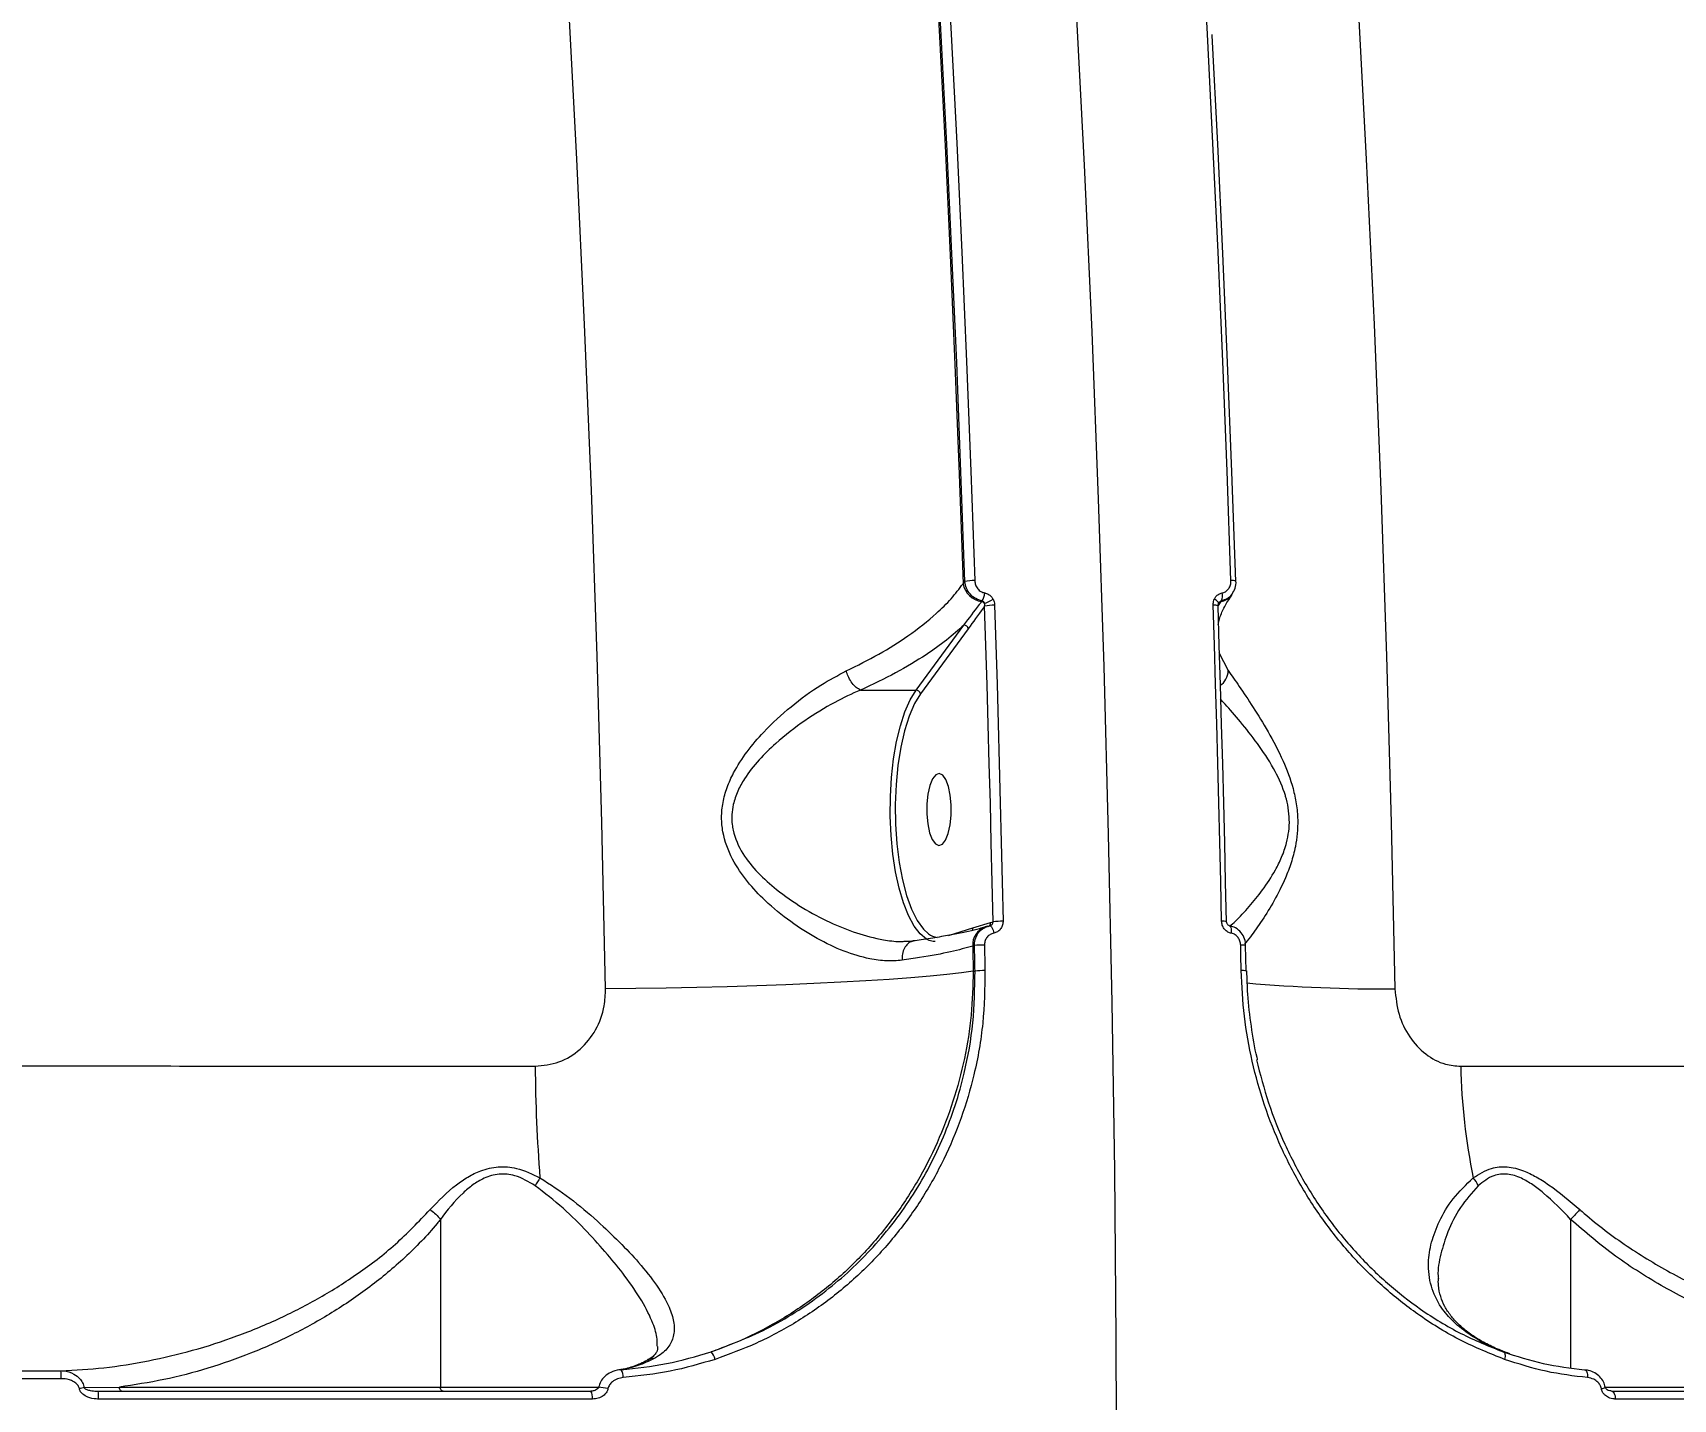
# Model space of a CAD drawing. Header units: millimetres. Extents: x -6901 to 7060, y -7557 to 6158.
# Drawn here: x -994.5 to -789.4, y 373.2 to 543.9 of the extents above; entities that cross this region are included whole.
import ezdxf

# ---------------------------------------------------------------- set-up
doc = ezdxf.new("R2010")
doc.units = ezdxf.units.MM
for name, color, linetype in [('DIKOM_ОБЪЕКТ', 7, 'Continuous'), ('DIKOM_РАЗМЕР_ЗОНА', 7, 'Continuous'), ('DIKOM_РАЗМЕР_ОБЪЕКТА', 7, 'Continuous')]:
    doc.layers.add(name, color=color, linetype=linetype)
doc.styles.add('style1', font='arial.ttf', dxfattribs={"width": 0.8})
doc.dimstyles.new('1-50', dxfattribs={"dimtxt": 300, "dimasz": 200, "dimexe": 100, "dimexo": 0, "dimgap": 100, "dimtad": 1, "dimtxsty": 'style1', "dimcen": 200, "dimclrd": 7, "dimclre": 7, "dimclrt": 7, "dimadec": 1, "dimazin": 2, "dimtfac": 1, "dimtmove": 0, "dimatfit": 2, "dimfxl": 0, "dimlwd": 25, "dimlwe": 18, "dimarcsym": 0})

# ---------------------------------------------------------------- blocks, each defined once
blk = doc.blocks.new('*D2')
at = {"layer": 'Defpoints', "color": 0, "transparency": 16777216}
for p in [(-1102.73, 4151.17), (-5819.23, -4492.42), (4721.24, -4492.42)]:
    blk.add_point(p, dxfattribs=at)
at = {"layer": 'DIKOM_РАЗМЕР_ОБЪЕКТА', "color": 7, "lineweight": 18, "transparency": 16777216}
for p, q in [((-1102.73, 4151.17), (-5919.23, 4151.17)), ((4721.24, -4492.42), (-5919.23, -4492.42))]:
    blk.add_line(p, q, dxfattribs=at)
at = {"layer": 'DIKOM_РАЗМЕР_ОБЪЕКТА', "color": 7, "lineweight": 25, "transparency": 16777216}
blk.add_line((-5819.23, 3951.17), (-5819.23, -4292.42), dxfattribs=at)
at = {"layer": 'DIKOM_РАЗМЕР_ОБЪЕКТА', "color": 7, "transparency": 16777216}
for points in [[(-5852.56, 3951.17), (-5785.89, 3951.17), (-5819.23, 4151.17)], [(-5852.56, -4292.42), (-5785.89, -4292.42), (-5819.23, -4492.42)]]:
    blk.add_solid(points, dxfattribs=at)
at = {"layer": 'DIKOM_РАЗМЕР_ОБЪЕКТА', "color": 7, "transparency": 16777216, "insert": (-6072.4, -170.63), "char_height": 300, "attachment_point": 5, "rotation": 90, "style": 'style1'}
blk.add_mtext('8650', dxfattribs=at)
blk = doc.blocks.new('*D3')
at = {"layer": 'Defpoints', "color": 0, "transparency": 16777216}
for p in [(-1553.27, 6158.28), (-6450.85, -6312.94), (5659.92, -6312.94)]:
    blk.add_point(p, dxfattribs=at)
at = {"layer": 'DIKOM_РАЗМЕР_ЗОНА', "color": 7, "lineweight": 18, "transparency": 16777216}
for p, q in [((-1553.27, 6158.28), (-6550.85, 6158.28)), ((5659.92, -6312.94), (-6550.85, -6312.94))]:
    blk.add_line(p, q, dxfattribs=at)
at = {"layer": 'DIKOM_РАЗМЕР_ЗОНА', "color": 7, "lineweight": 25, "transparency": 16777216}
blk.add_line((-6450.85, 5958.28), (-6450.85, -6112.94), dxfattribs=at)
at = {"layer": 'DIKOM_РАЗМЕР_ЗОНА', "color": 7, "transparency": 16777216}
for points in [[(-6484.18, 5958.28), (-6417.52, 5958.28), (-6450.85, 6158.28)], [(-6484.18, -6112.94), (-6417.52, -6112.94), (-6450.85, -6312.94)]]:
    blk.add_solid(points, dxfattribs=at)
at = {"layer": 'DIKOM_РАЗМЕР_ЗОНА', "color": 7, "transparency": 16777216, "insert": (-6704.02, -77.33), "char_height": 300, "attachment_point": 5, "rotation": 90, "style": 'style1'}
blk.add_mtext('12500', dxfattribs=at)

msp = doc.modelspace()

# ---------------------------------------------------------------- linework, layer by layer
at = {"layer": 'DIKOM_ОБЪЕКТ', "color": 7, "linetype": 'Continuous', "lineweight": 15}
for p, q in [((-878.192, 475.084), (-877.975, 475.379)), ((-844.699, 473.603), (-844.584, 473.759)), ((-875.879, 472.849), (-875.808, 472.946)), ((-845.966, 472.849), (-846.296, 472.38)), ((-845.895, 472.946), (-845.966, 472.849)), ((-884.072, 461.786), (-878.091, 469.913)), ((-877.549, 469.459), (-883.53, 461.333)), ((-846.208, 466.495), (-845.043, 464.224)), ((-891.014, 461.786), (-884.072, 461.786)), ((-876.959, 432.093), (-874.744, 432.74)), ((-874.744, 432.74), (-874.441, 432.835)), ((-880.019, 431.14), (-876.959, 432.093)), ((-875.38, 432.186), (-875.439, 432.166)), ((-875.118, 432.25), (-875.403, 432.163)), ((-875.118, 432.267), (-875.38, 432.186)), ((-875.065, 432.263), (-875.118, 432.25)), ((-874.853, 432.332), (-874.8, 432.352)), ((-876.762, 429.869), (-876.986, 429.799)), ((-842.81, 426.695), (-842.873, 429.889)), ((-876.925, 426.675), (-876.699, 426.675)), ((-943.517, 395.619), (-943.517, 374.675)), ((-802.249, 395.619), (-802.249, 377.112)), ((-988.045, 374.609), (-983.654, 374.675)), ((-983.654, 374.675), (-943.517, 374.675)), ((-943.517, 374.675), (-923.652, 374.675)), ((-924.716, 374.175), (-924.636, 374.175)), ((-797.928, 374.675), (-749.407, 374.675))]:
    msp.add_line(p, q, dxfattribs=at)
at = {"layer": 'DIKOM_ОБЪЕКТ', "color": 7, "linetype": 'Continuous', "lineweight": 15, "flags": 128}
for points in [[(-922.876, 424.445), (-923.341, 445.256), (-923.933, 466.04), (-924.652, 486.789), (-925.497, 507.498), (-926.469, 528.159), (-927.566, 548.767), (-928.79, 569.313), (-930.138, 589.793), (-931.612, 610.199), (-933.209, 630.525), (-934.931, 650.764), (-936.776, 670.91)], [(-838.103, 670.91), (-836.259, 650.764), (-834.537, 630.525), (-832.939, 610.199), (-831.466, 589.793), (-830.118, 569.313), (-828.894, 548.767), (-827.797, 528.159), (-826.825, 507.498), (-825.979, 486.789), (-825.261, 466.04), (-824.669, 445.256), (-824.204, 424.445)], [(-870.305, 639.302), (-869.622, 630.798), (-868.064, 610.261), (-866.628, 589.648), (-865.315, 568.965), (-864.125, 548.219), (-863.059, 527.415), (-862.117, 506.559), (-861.299, 485.66), (-860.606, 464.721), (-860.037, 443.751), (-859.593, 422.755), (-859.274, 401.739), (-859.08, 380.711), (-859.012, 359.675)], [(-882.072, 584.468), (-881.219, 570.928), (-880.419, 557.36), (-879.672, 543.767), (-878.978, 530.15), (-878.337, 516.51), (-877.75, 502.85), (-877.215, 489.171), (-876.734, 475.476)], [(-844.708, 475.476), (-845.189, 489.171), (-845.724, 502.85), (-846.312, 516.51), (-846.953, 530.15), (-847.647, 543.767), (-848.394, 557.36), (-849.193, 570.928), (-850.046, 584.468)], [(-883.534, 584.212), (-882.681, 570.655), (-881.88, 557.071), (-881.132, 543.46), (-880.437, 529.826), (-879.796, 516.17), (-879.208, 502.493), (-878.673, 488.797), (-878.192, 475.084)], [(-877.975, 475.379), (-878.456, 489.063), (-878.99, 502.731), (-879.578, 516.38), (-880.218, 530.008), (-880.912, 543.614), (-881.658, 557.196), (-882.457, 570.753), (-883.283, 583.877)], [(-847.09, 543.746), (-847.083, 543.614), (-846.389, 530.008), (-845.749, 516.38), (-845.162, 502.731), (-844.627, 489.064), (-844.146, 475.379)], [(-874.441, 432.835), (-874.549, 437.773), (-874.663, 442.71), (-874.784, 447.645), (-874.912, 452.579), (-875.047, 457.511), (-875.189, 462.442), (-875.337, 467.371), (-875.493, 472.298)], [(-874.245, 472.392), (-874.09, 467.461), (-873.941, 462.528), (-873.799, 457.593), (-873.664, 452.657), (-873.536, 447.719), (-873.415, 442.779), (-873.3, 437.838), (-873.193, 432.896)], [(-845.877, 432.896), (-845.984, 437.838), (-846.098, 442.779), (-846.22, 447.719), (-846.348, 452.657), (-846.483, 457.593), (-846.625, 462.528), (-846.774, 467.461), (-846.929, 472.392)], [(-846.247, 472.638), (-846.242, 472.654), (-846.247, 472.703), (-846.279, 472.762), (-846.337, 472.83), (-846.42, 472.904), (-846.524, 472.982), (-846.648, 473.063), (-846.786, 473.142)], [(-846.363, 472.298), (-846.315, 472.316), (-846.303, 472.33)], [(-846.363, 472.298), (-846.207, 467.371), (-846.058, 462.442), (-845.916, 457.511), (-845.781, 452.579), (-845.653, 447.645), (-845.532, 442.709), (-845.418, 437.773), (-845.311, 432.834)], [(-882.425, 430.515), (-882.756, 430.676), (-883.557, 431.321), (-884.317, 432.302), (-885.02, 433.6), (-885.65, 435.185), (-886.194, 437.023), (-886.639, 439.075), (-886.976, 441.296), (-887.198, 443.638), (-887.3, 446.049), (-887.28, 448.479), (-887.138, 450.873), (-886.877, 453.181), (-886.504, 455.351), (-886.025, 457.337), (-885.451, 459.096), (-884.796, 460.59), (-884.072, 461.786)], [(-883.53, 461.333), (-884.269, 460.1), (-884.933, 458.547), (-885.507, 456.712), (-885.977, 454.639), (-886.331, 452.378), (-886.561, 449.984), (-886.662, 447.514), (-886.63, 445.029), (-886.467, 442.589), (-886.177, 440.251), (-885.766, 438.073), (-885.245, 436.108), (-884.626, 434.403), (-883.924, 432.998), (-883.157, 431.929), (-882.529, 431.348)], [(-880.783, 442.528), (-880.382, 443.043), (-880.046, 443.867), (-879.804, 444.934), (-879.674, 446.157), (-879.668, 447.438), (-879.785, 448.672), (-880.016, 449.76), (-880.343, 450.613), (-880.738, 451.163), (-881.171, 451.364), (-881.605, 451.201), (-882.007, 450.686), (-882.342, 449.862), (-882.584, 448.795), (-882.714, 447.572), (-882.721, 446.291), (-882.604, 445.057), (-882.372, 443.969), (-882.046, 443.116), (-881.65, 442.566), (-881.217, 442.365), (-880.783, 442.528)], [(-874.853, 432.332), (-874.79, 432.332), (-874.721, 432.293), (-874.65, 432.215), (-874.579, 432.103), (-874.511, 431.96), (-874.45, 431.793), (-874.397, 431.607), (-874.355, 431.412)], [(-844.94, 432.332), (-844.881, 432.335), (-844.866, 432.332), (-844.8, 432.292), (-844.744, 432.215), (-844.702, 432.102), (-844.673, 431.96), (-844.661, 431.792), (-844.664, 431.607), (-844.684, 431.412)], [(-881.664, 430.364), (-881.931, 430.383), (-882.425, 430.515)], [(-876.986, 429.799), (-876.978, 429.408), (-876.971, 429.018), (-876.963, 428.628), (-876.955, 428.237), (-876.947, 427.847), (-876.94, 427.456), (-876.932, 427.066), (-876.925, 426.675)], [(-876.699, 426.675), (-876.706, 427.075), (-876.714, 427.474), (-876.722, 427.873), (-876.73, 428.272), (-876.738, 428.671), (-876.746, 429.07), (-876.754, 429.47), (-876.762, 429.869)], [(-875.519, 429.928), (-875.511, 429.528), (-875.503, 429.129), (-875.495, 428.729), (-875.487, 428.33), (-875.479, 427.93), (-875.471, 427.531), (-875.464, 427.131), (-875.456, 426.732)], [(-843.43, 426.732), (-843.438, 427.131), (-843.445, 427.531), (-843.453, 427.93), (-843.461, 428.33), (-843.469, 428.729), (-843.477, 429.129), (-843.485, 429.528), (-843.493, 429.927)], [(-876.925, 426.675), (-878.399, 426.461), (-880.202, 426.248), (-882.319, 426.039), (-884.729, 425.836), (-887.41, 425.64), (-890.339, 425.454), (-893.488, 425.279), (-896.829, 425.117), (-900.331, 424.969), (-903.962, 424.837), (-907.69, 424.721), (-911.48, 424.623), (-915.297, 424.544), (-919.107, 424.485), (-922.876, 424.445)], [(-810.681, 379.078), (-810.603, 379.055), (-810.538, 378.998), (-810.488, 378.91), (-810.456, 378.793), (-810.442, 378.653), (-810.447, 378.494), (-810.471, 378.322), (-810.512, 378.142)], [(-800.525, 376.849), (-800.436, 376.824), (-800.354, 376.763), (-800.281, 376.67), (-800.22, 376.548), (-800.173, 376.401), (-800.141, 376.235), (-800.126, 376.054), (-800.129, 375.867)], [(-983.328, 374.175), (-983.392, 374.185), (-983.453, 374.213), (-983.509, 374.26), (-983.558, 374.322), (-983.599, 374.398), (-983.629, 374.484), (-983.647, 374.578), (-983.654, 374.675)], [(-943.192, 374.175), (-943.255, 374.185), (-943.316, 374.213), (-943.372, 374.26), (-943.421, 374.322), (-943.462, 374.398), (-943.492, 374.484), (-943.51, 374.578), (-943.517, 374.675)], [(-797.152, 374.175), (-797.057, 374.156), (-796.966, 374.1), (-796.882, 374.009), (-796.808, 373.887), (-796.747, 373.737), (-796.701, 373.566), (-796.673, 373.381), (-796.662, 373.187)]]:
    msp.add_lwpolyline(points, dxfattribs=at)
at = {"layer": 'DIKOM_ОБЪЕКТ', "color": 7, "linetype": 'Continuous', "lineweight": 15}
for centre, radius, start, end in [((-875.442, 475.615), 2.801, 190.92515, 261.02569), ((-876.853, 468.974), 6.502, 88.94752, 99.93875), ((-877.747, 474.118), 2.266, 328.84556, 355.37053), ((-847.253, 473.549), 1.486, 336.05372, 15.06573), ((-844.552, 473.927), 1.556, 72.61412, 95.75979), ((-875.975, 472.281), 0.575, 35.68323, 80.46331), ((-879.93, 482.939), 11.23, 293.19226, 299.25793), ((-874.369, 465.696), 6.697, 88.94719, 99.66546), ((-846.77, 470.805), 1.595, 72.95119, 95.7207), ((-845.907, 472.463), 0.391, 98.59048, 142.90782), ((-846.256, 474.778), 1.95, 278.55111, 322.946), ((-878.098, 469.354), 0.559, 10.87874, 89.27883), ((-847.64, 464.4), 2.603, 307.51739, 356.12301), ((-884.079, 461.227), 0.559, 10.87904, 89.2776), ((-875.215, 432.71), 0.472, 288.4813, 3.65049), ((-873.317, 422.688), 10.209, 89.30252, 96.32165), ((-845.717, 430.509), 2.392, 78.76064, 93.8339), ((-881.088, 433.207), 2.352, 232.21008, 261.79978), ((-877.454, 432.071), 0.495, 319.08031, 2.5886), ((-874.629, 429.948), 2.362, 110.06236, 183.62323), ((-875.64, 419.331), 10.598, 89.34636, 96.0764), ((-843.336, 427.446), 2.486, 79.25936, 93.62412), ((-875.577, 415.637), 11.095, 89.37614, 95.80374), ((-843.272, 424.183), 2.554, 79.57121, 93.55303), ((-825.396, 626.667), 202.225, 265.08134, 270.33794), ((-734.074, 416.293), 197.609, 180.43939, 184.48755), ((-739.481, 416.374), 76.528, 181.19515, 191.71787), ((-899.244, 380.7), 37.665, 147.69138, 149.45675), ((-817.418, 398.274), 3.945, 23.40721, 40.41023), ((-910.868, 377.834), 1.709, 10.39713, 46.74207), ((-1000.911, 375.957), 9.987, 358.68151, 4.33928), ((-922.273, 375.968), 1.612, 356.4095, 33.13071), ((-963.064, 247.035), 129.997, 101.07942, 101.35249), ((-992.723, 373.432), 6.464, 357.8292, 6.60552), ((-925.998, 373.423), 1.486, 350.85339, 30.38457), ((-924.105, 368.169), 6.496, 76.41211, 86.88025), ((-798.522, 375.694), 1.217, 275.36853, 300.26294)]:
    msp.add_arc(centre, radius, start, end, dxfattribs=at)
for points, knots in [([(-892.799, 464.18), (-891.409, 464.872), (-888.604, 466.268), (-884.793, 468.685), (-881.829, 471.021), (-879.61, 473.214), (-878.666, 474.459), (-878.192, 475.084)], [0, 0, 0, 0, 0.2106453, 0.4247471, 0.6762107, 0.8373946, 1, 1, 1, 1]), ([(-875.808, 472.946), (-876.077, 473.019), (-876.623, 473.167), (-877.315, 473.741), (-877.821, 474.502), (-877.924, 475.088), (-877.975, 475.379)], [0, 0, 0, 0, 0.2425091, 0.4917008, 0.7472723, 1, 1, 1, 1]), ([(-876.734, 475.476), (-876.711, 475.291), (-876.664, 474.921), (-876.38, 474.438), (-875.978, 474.074), (-875.65, 473.981), (-875.489, 473.935)], [0, 0, 0, 0, 0.2566217, 0.5136629, 0.761218, 1, 1, 1, 1]), ([(-875.489, 473.935), (-875.338, 473.893), (-875.036, 473.809), (-874.672, 473.513), (-874.514, 473.259), (-874.441, 473.142)], [0, 0, 0, 0, 0.3509697, 0.7013818, 1, 1, 1, 1]), ([(-846.786, 473.142), (-846.723, 473.259), (-846.585, 473.513), (-846.25, 473.809), (-845.962, 473.893), (-845.818, 473.935)], [0, 0, 0, 0, 0.2986089, 0.6490952, 1, 1, 1, 1]), ([(-844.58, 473.8), (-844.603, 473.756), (-844.743, 473.494), (-845.191, 473.154), (-845.659, 473.016), (-845.895, 472.946)], [0, 0, 0, 0, 0.0906, 0.5431984, 1, 1, 1, 1]), ([(-845.818, 473.935), (-845.673, 473.977), (-845.383, 474.061), (-845.034, 474.379), (-844.791, 474.803), (-844.706, 475.192), (-844.708, 475.421), (-844.708, 475.476)], [0, 0, 0, 0, 0.2249599, 0.4495743, 0.6803315, 0.9238037, 1, 1, 1, 1]), ([(-844.562, 473.792), (-844.429, 474.031), (-844.159, 474.521), (-844.033, 475.116), (-844.088, 475.408), (-844.089, 475.413)], [0, 0, 0, 0, 0.4841573, 0.9905163, 1, 1, 1, 1]), ([(-878.091, 469.913), (-877.437, 470.769), (-876.686, 471.752), (-875.972, 472.723), (-875.879, 472.849)], [0, 0, 0, 0, 0.8702139, 1, 1, 1, 1]), ([(-875.493, 472.298), (-875.56, 472.207), (-876.247, 471.269), (-876.931, 470.318), (-877.549, 469.459)], [0, 0, 0, 0, 0.0973972, 1, 1, 1, 1]), ([(-875.507, 472.617), (-875.523, 472.666), (-875.556, 472.767), (-875.65, 472.879), (-875.745, 472.931), (-875.795, 472.943), (-875.808, 472.946)], [0, 0, 0, 0, 0.328255, 0.678719, 0.9202802, 1, 1, 1, 1]), ([(-875.493, 472.298), (-875.487, 472.376), (-875.478, 472.485), (-875.501, 472.588), (-875.507, 472.617)], [0, 0, 0, 0, 0.7206626, 1, 1, 1, 1]), ([(-874.441, 473.142), (-874.409, 473.074), (-874.296, 472.839), (-874.266, 472.578), (-874.245, 472.392)], [0, 0, 0, 0, 0.2879079, 1, 1, 1, 1]), ([(-846.929, 472.392), (-846.929, 472.467), (-846.93, 472.727), (-846.846, 472.97), (-846.786, 473.142)], [0, 0, 0, 0, 0.2879174, 1, 1, 1, 1]), ([(-846.302, 470.01), (-846.26, 470.228), (-846.139, 470.863), (-845.615, 472.02), (-845.071, 473.02), (-844.64, 473.564), (-844.597, 473.619)], [0, 0, 0, 0, 0.2023762, 0.5894656, 0.9586473, 1, 1, 1, 1]), ([(-846.295, 472.329), (-846.298, 472.374), (-846.303, 472.489), (-846.264, 472.608), (-846.232, 472.669), (-846.226, 472.682)], [0, 0, 0, 0, 0.3386991, 0.8661282, 1, 1, 1, 1]), ([(-846.243, 472.64), (-846.237, 472.655), (-846.224, 472.692), (-846.204, 472.713), (-846.192, 472.726)], [0, 0, 0, 0, 0.4019159, 1, 1, 1, 1]), ([(-845.895, 472.946), (-845.936, 472.934), (-845.987, 472.918), (-846.083, 472.857), (-846.15, 472.8), (-846.187, 472.738), (-846.194, 472.727)], [0, 0, 0, 0, 0.3510931, 0.4304806, 0.900445, 1, 1, 1, 1]), ([(-878.091, 469.913), (-878.79, 469.29), (-880.196, 468.038), (-883.023, 466.035), (-886.534, 463.907), (-889.512, 462.497), (-891.014, 461.786)], [0, 0, 0, 0, 0.2160728, 0.4341082, 0.7147702, 1, 1, 1, 1]), ([(-885.815, 428.02), (-886.454, 427.971), (-887.745, 427.871), (-890.179, 428.213), (-893.101, 429.088), (-896.452, 430.673), (-899.795, 432.79), (-902.741, 435.2), (-905.215, 437.832), (-907.156, 440.659), (-908.205, 443.456), (-908.429, 445.893), (-908.249, 447.774), (-907.723, 449.649), (-906.747, 451.811), (-905.217, 454.161), (-902.813, 456.975), (-899.702, 459.824), (-896.181, 462.403), (-893.852, 463.627), (-892.799, 464.18)], [0, 0, 0, 0, 0.044631, 0.0901843, 0.1578875, 0.2276899, 0.2976095, 0.3691154, 0.4242584, 0.4808144, 0.5408148, 0.570859, 0.6019596, 0.6340825, 0.6670374, 0.7192621, 0.7727746, 0.8517167, 0.9329863, 1, 1, 1, 1]), ([(-891.021, 461.787), (-891.196, 461.879), (-891.546, 462.063), (-892.064, 462.63), (-892.484, 463.314), (-892.705, 463.857), (-892.786, 464.135), (-892.799, 464.18)], [0, 0, 0, 0, 0.2462468, 0.4924924, 0.7387157, 0.9580314, 1, 1, 1, 1]), ([(-845.043, 464.224), (-844.606, 463.604), (-843.717, 462.344), (-841.968, 459.727), (-840.053, 456.641), (-838.247, 453.253), (-837.052, 450.112), (-836.501, 447.574), (-836.275, 445.108), (-836.524, 442.558), (-837.168, 440.169), (-838.056, 437.856), (-839.311, 435.402), (-840.827, 432.969), (-842.122, 431.124), (-842.787, 430.317), (-843.032, 430.019)], [0, 0, 0, 0, 0.0930283, 0.1890314, 0.2829587, 0.3797502, 0.4589833, 0.4990392, 0.5404644, 0.6103072, 0.6567762, 0.7044159, 0.7840762, 0.8657859, 0.9503547, 1, 1, 1, 1]), ([(-891.021, 461.787), (-891.022, 461.787), (-892.105, 461.338), (-894.416, 460.23), (-898.028, 458.025), (-901.217, 455.572), (-903.752, 453.101), (-905.348, 451.083), (-906.397, 449.174), (-907.06, 447.272), (-907.165, 445.579), (-906.815, 443.475), (-905.839, 441.312), (-903.85, 438.886), (-901.325, 436.63), (-898.293, 434.542), (-894.913, 432.737), (-891.486, 431.355), (-888.551, 430.625), (-886.562, 430.345), (-885.733, 430.387), (-885.551, 430.396)], [0, 0, 0, 0, 0.0000504, 0.0711738, 0.1548335, 0.2406391, 0.2943961, 0.3492283, 0.3807818, 0.4132066, 0.4588573, 0.4716843, 0.5302084, 0.5863356, 0.6443647, 0.7182763, 0.7936818, 0.8658742, 0.9398232, 0.9868262, 1, 1, 1, 1]), ([(-891.014, 461.786), (-891.015, 461.786), (-891.018, 461.786), (-891.02, 461.787), (-891.021, 461.787)], [0, 0, 0, 0, 0.574803, 1, 1, 1, 1]), ([(-844.847, 432.283), (-844.617, 432.487), (-843.883, 433.14), (-842.478, 434.653), (-840.76, 436.754), (-839.358, 438.85), (-838.344, 440.883), (-837.615, 442.934), (-837.259, 445.581), (-837.634, 447.751), (-838.314, 449.912), (-839.453, 452.29), (-841.425, 455.219), (-843.515, 457.852), (-845.12, 459.718), (-845.85, 460.496), (-846.054, 460.712)], [0, 0, 0, 0, 0.0438318, 0.1397025, 0.2266413, 0.3153529, 0.3638985, 0.4136049, 0.4838308, 0.5531984, 0.5657303, 0.6485322, 0.7507753, 0.8564256, 0.9600823, 1, 1, 1, 1]), ([(-874.747, 432.372), (-874.73, 432.378), (-874.66, 432.401), (-874.562, 432.494), (-874.471, 432.638), (-874.443, 432.76), (-874.441, 432.826), (-874.441, 432.835)], [0, 0, 0, 0, 0.0907941, 0.379084, 0.6676611, 0.9555658, 1, 1, 1, 1]), ([(-873.193, 432.896), (-873.193, 432.87), (-873.192, 432.676), (-873.263, 432.313), (-873.514, 431.88), (-873.889, 431.548), (-874.2, 431.457), (-874.355, 431.412)], [0, 0, 0, 0, 0.0372275, 0.2778793, 0.5185837, 0.7592228, 1, 1, 1, 1]), ([(-844.684, 431.412), (-844.708, 431.417), (-844.886, 431.453), (-845.208, 431.596), (-845.569, 431.938), (-845.82, 432.389), (-845.858, 432.727), (-845.877, 432.896)], [0, 0, 0, 0, 0.0372916, 0.2782462, 0.519065, 0.7595627, 1, 1, 1, 1]), ([(-844.877, 432.341), (-844.914, 432.349), (-844.985, 432.363), (-845.102, 432.457), (-845.192, 432.59), (-845.244, 432.731), (-845.246, 432.822), (-845.246, 432.856)], [0, 0, 0, 0, 0.249197, 0.4784757, 0.6765213, 0.8794487, 1, 1, 1, 1]), ([(-875.448, 432.186), (-875.679, 432.115), (-876.253, 431.939), (-877.505, 431.635), (-879.159, 431.286), (-881.144, 430.93), (-882.904, 430.646), (-884.078, 430.485), (-884.413, 430.44)], [0, 0, 0, 0, 0.1272504, 0.3159529, 0.5127788, 0.7143721, 0.9185765, 1, 1, 1, 1]), ([(-876.762, 429.869), (-876.762, 429.912), (-876.766, 430.235), (-876.651, 430.838), (-876.238, 431.554), (-875.706, 432.051), (-875.293, 432.178), (-875.135, 432.227)], [0, 0, 0, 0, 0.0409683, 0.3059911, 0.570906, 0.835537, 1, 1, 1, 1]), ([(-874.355, 431.412), (-874.51, 431.367), (-874.821, 431.277), (-875.196, 430.944), (-875.448, 430.511), (-875.52, 430.148), (-875.519, 429.954), (-875.519, 429.928)], [0, 0, 0, 0, 0.2407562, 0.481349, 0.7221012, 0.9627965, 1, 1, 1, 1]), ([(-842.885, 429.889), (-842.882, 429.939), (-842.865, 430.284), (-843.062, 430.928), (-843.559, 431.673), (-844.211, 432.175), (-844.694, 432.263), (-844.885, 432.298)], [0, 0, 0, 0, 0.0434333, 0.3021175, 0.5645113, 0.8277283, 1, 1, 1, 1]), ([(-843.493, 429.927), (-843.512, 430.096), (-843.55, 430.435), (-843.799, 430.885), (-844.161, 431.227), (-844.482, 431.371), (-844.66, 431.407), (-844.684, 431.412)], [0, 0, 0, 0, 0.2404772, 0.481016, 0.7219042, 0.9629024, 1, 1, 1, 1]), ([(-884.405, 430.394), (-884.505, 430.383), (-884.804, 430.349), (-885.234, 429.995), (-885.622, 429.395), (-885.795, 428.734), (-885.824, 428.262), (-885.816, 428.065), (-885.815, 428.02)], [0, 0, 0, 0, 0.1181985, 0.3559394, 0.5936602, 0.8313785, 0.9613501, 1, 1, 1, 1]), ([(-876.986, 429.799), (-877.844, 429.557), (-879.584, 429.067), (-882.787, 428.471), (-885.071, 428.131), (-885.815, 428.02)], [0, 0, 0, 0, 0.3958713, 0.8032169, 1, 1, 1, 1]), ([(-884.363, 430.457), (-884.68, 430.405), (-885.05, 430.345), (-885.482, 430.373), (-885.544, 430.377)], [0, 0, 0, 0, 0.8583137, 1, 1, 1, 1]), ([(-876.925, 426.675), (-876.974, 424.84), (-877.071, 421.169), (-877.945, 415.708), (-879.361, 410.357), (-881.348, 405.188), (-883.868, 400.265), (-886.92, 395.666), (-890.451, 391.441), (-894.417, 387.648), (-898.784, 384.355), (-903.486, 381.597), (-907.191, 379.952), (-909.294, 379.219), (-909.697, 379.078)], [0, 0, 0, 0, 0.0874426, 0.1748853, 0.2633128, 0.3520183, 0.4404459, 0.5297496, 0.619338, 0.7086415, 0.7985501, 0.8887504, 0.9786595, 1, 1, 1, 1]), ([(-909.697, 379.078), (-907.185, 380.034), (-903.378, 381.481), (-898.693, 384.268), (-894.252, 387.413), (-890.235, 391.139), (-886.734, 395.338), (-883.606, 399.828), (-881.051, 404.713), (-879.125, 409.872), (-877.805, 414.606), (-876.806, 420.218), (-876.734, 424.511), (-876.699, 426.675)], [0, 0, 0, 0, 0.1307412, 0.1980634, 0.2653845, 0.3961148, 0.4634497, 0.5307836, 0.6611979, 0.7283453, 0.7954931, 0.8968893, 1, 1, 1, 1]), ([(-875.456, 426.732), (-875.494, 424.54), (-875.569, 420.158), (-876.662, 413.984), (-878.34, 408.288), (-880.521, 403.104), (-883.249, 398.204), (-886.519, 393.662), (-890.273, 389.526), (-894.462, 385.845), (-899.054, 382.7), (-903.959, 380.053), (-907.446, 378.779), (-909.188, 378.142)], [0, 0, 0, 0, 0.1021847, 0.204368, 0.292491, 0.3808926, 0.4690138, 0.5574036, 0.6460776, 0.7344676, 0.8228827, 0.9115806, 1, 1, 1, 1]), ([(-810.512, 378.142), (-812.337, 378.878), (-815.988, 380.348), (-820.94, 383.375), (-825.378, 386.836), (-829.282, 390.647), (-832.809, 394.905), (-835.892, 399.579), (-838.501, 404.593), (-840.603, 409.882), (-842.133, 415.385), (-843.147, 421.024), (-843.336, 424.831), (-843.43, 426.732)], [0, 0, 0, 0, 0.1009688, 0.2019357, 0.2903385, 0.3790229, 0.4674242, 0.5561138, 0.6450896, 0.7337807, 0.8224251, 0.9113534, 1, 1, 1, 1]), ([(-841.369, 415.575), (-841.393, 415.669), (-841.751, 417.053), (-842.182, 419.798), (-842.632, 423.419), (-842.691, 425.727), (-842.715, 426.697)], [0, 0, 0, 0, 0.0260001, 0.382639, 0.7405066, 1, 1, 1, 1]), ([(-931.677, 414.777), (-930.663, 414.885), (-928.619, 415.102), (-925.942, 416.798), (-923.976, 419.266), (-922.978, 421.964), (-922.905, 423.736), (-922.876, 424.445)], [0, 0, 0, 0, 0.2099084, 0.4228952, 0.6382653, 0.8553535, 1, 1, 1, 1]), ([(-824.204, 424.445), (-824.097, 423.373), (-823.885, 421.243), (-822.488, 418.377), (-820.457, 416.185), (-818.161, 414.961), (-816.631, 414.832), (-815.993, 414.777)], [0, 0, 0, 0, 0.2180194, 0.4332374, 0.6437921, 0.8514388, 1, 1, 1, 1]), ([(-1385.137, 417.91), (-1385.124, 417.861), (-1385.095, 417.744), (-1383.976, 417.571), (-1381.951, 417.386), (-1378.942, 417.208), (-1374.943, 417.037), (-1369.915, 416.871), (-1363.932, 416.715), (-1356.806, 416.562), (-1348.448, 416.414), (-1338.793, 416.271), (-1327.995, 416.135), (-1316.043, 416.006), (-1302.951, 415.885), (-1289.021, 415.773), (-1274.328, 415.669), (-1258.957, 415.574), (-1242.639, 415.484), (-1225.391, 415.4), (-1207.251, 415.321), (-1188.635, 415.249), (-1169.621, 415.184), (-1150.292, 415.125), (-1130.318, 415.07), (-1109.74, 415.019), (-1088.618, 414.973), (-1068.811, 414.935), (-1050.448, 414.904), (-1033.557, 414.878), (-1016.559, 414.854), (-999.515, 414.834), (-982.503, 414.816), (-965.515, 414.8), (-948.545, 414.787), (-937.3, 414.781), (-931.677, 414.777)], [0, 0, 0, 0, 0.0201974, 0.0482123, 0.0762272, 0.1042085, 0.1333374, 0.1625041, 0.1916708, 0.2207994, 0.2524708, 0.2841669, 0.3158381, 0.3484345, 0.3810579, 0.4136542, 0.445221, 0.4768119, 0.5083787, 0.5408663, 0.5733806, 0.6058682, 0.63736, 0.668876, 0.7003678, 0.7327772, 0.7652131, 0.7976225, 0.8227775, 0.8479325, 0.8732883, 0.898644, 0.9238816, 0.9491191, 0.9745595, 1, 1, 1, 1]), ([(-841.512, 415.577), (-841.049, 413.773), (-840.122, 410.164), (-838.037, 404.991), (-835.493, 400.077), (-832.476, 395.5), (-829.028, 391.328), (-825.211, 387.595), (-820.872, 384.204), (-816.032, 381.239), (-812.465, 379.798), (-810.681, 379.078)], [0, 0, 0, 0, 0.107853, 0.215726, 0.3239436, 0.431814, 0.5392845, 0.6471007, 0.7545717, 0.8772839, 1, 1, 1, 1]), ([(-815.993, 414.777), (-809.899, 414.782), (-797.706, 414.79), (-780.203, 414.807), (-763.176, 414.828), (-746.762, 414.854), (-731.019, 414.884), (-716.297, 414.919), (-702.623, 414.957), (-689.998, 415), (-678.218, 415.048), (-667.361, 415.101), (-657.487, 415.16), (-648.812, 415.224), (-641.338, 415.293), (-635.039, 415.366), (-629.817, 415.447), (-625.728, 415.534), (-622.852, 415.629), (-621.176, 415.726), (-621.05, 415.794), (-620.992, 415.825)], [0, 0, 0, 0, 0.0522292, 0.1044983, 0.1567275, 0.2104749, 0.2642658, 0.3180133, 0.3702453, 0.4225174, 0.4747493, 0.5284972, 0.5822887, 0.6360369, 0.6883067, 0.7406168, 0.792887, 0.8466711, 0.9004989, 0.9542831, 1, 1, 1, 1]), ([(-944.813, 396.864), (-943.776, 397.95), (-942.356, 399.439), (-940.095, 400.973), (-938.376, 401.823), (-936.308, 402.313), (-933.692, 402.104), (-932.035, 401.298), (-931.077, 400.831)], [0, 0, 0, 0, 0.3030735, 0.4152375, 0.5295152, 0.668756, 0.8085423, 1, 1, 1, 1]), ([(-814.414, 400.831), (-813.692, 401.298), (-812.442, 402.104), (-810.188, 402.313), (-808.263, 401.826), (-806.533, 400.98), (-804.128, 399.447), (-802.373, 397.95), (-801.1, 396.864)], [0, 0, 0, 0, 0.1914575, 0.3312476, 0.4704844, 0.5823764, 0.6969301, 1, 1, 1, 1]), ([(-931.682, 399.841), (-932.501, 400.336), (-933.897, 401.179), (-936.216, 401.419), (-938.014, 400.88), (-939.487, 399.982), (-941.434, 398.329), (-942.691, 396.779), (-943.518, 395.631), (-943.519, 395.629)], [0, 0, 0, 0, 0.1886151, 0.321665, 0.455547, 0.5691413, 0.6831254, 0.999682, 1, 1, 1, 1]), ([(-916.424, 379.777), (-916.414, 380.074), (-916.382, 380.95), (-916.969, 382.827), (-918.26, 385.446), (-920.27, 388.37), (-922.613, 391.277), (-925.201, 394.126), (-928.144, 397.111), (-930.492, 398.923), (-931.682, 399.841)], [0, 0, 0, 0, 0.0563352, 0.1662774, 0.3127128, 0.4643854, 0.5910351, 0.720079, 0.858138, 1, 1, 1, 1]), ([(-931.077, 400.831), (-929.812, 400.008), (-927.235, 398.331), (-923.984, 395.528), (-921.102, 392.812), (-918.565, 390.107), (-916.365, 387.338), (-914.933, 384.874), (-914.284, 382.821), (-914.265, 381.182), (-914.873, 379.739), (-915.834, 378.806), (-916.609, 378.364), (-916.797, 378.257)], [0, 0, 0, 0, 0.1053256, 0.2145477, 0.3102886, 0.4080609, 0.51959, 0.6352777, 0.718067, 0.8031646, 0.8862436, 0.9724017, 1, 1, 1, 1]), ([(-809.835, 378.842), (-810.627, 379.131), (-812.476, 379.807), (-814.841, 381.153), (-816.948, 382.803), (-818.666, 384.825), (-819.824, 387.302), (-820.138, 390.051), (-819.718, 392.793), (-818.698, 395.478), (-817.066, 398.297), (-815.307, 399.978), (-814.414, 400.831)], [0, 0, 0, 0, 0.0677436, 0.1581261, 0.2448442, 0.3341066, 0.4508791, 0.5722741, 0.6726053, 0.7751148, 0.8858342, 1, 1, 1, 1]), ([(-813.798, 399.841), (-814.581, 398.952), (-816.173, 397.144), (-817.637, 394.171), (-818.51, 391.303), (-818.904, 389.348), (-818.795, 388.369), (-818.784, 388.272)], [0, 0, 0, 0, 0.2503148, 0.5091954, 0.7396364, 0.97431, 1, 1, 1, 1]), ([(-802.246, 395.629), (-802.247, 395.631), (-803.335, 396.783), (-804.86, 398.328), (-806.967, 399.982), (-808.463, 400.88), (-810.157, 401.419), (-812.15, 401.179), (-813.189, 400.336), (-813.798, 399.841)], [0, 0, 0, 0, 0.0003168, 0.3168721, 0.4308538, 0.5444475, 0.6783328, 0.8113845, 1, 1, 1, 1]), ([(-990.953, 376.713), (-989.169, 376.815), (-985.512, 377.023), (-980.016, 377.898), (-974.453, 379.208), (-968.935, 380.987), (-963.62, 383.196), (-958.559, 385.799), (-953.743, 388.854), (-949.064, 392.414), (-946.229, 395.381), (-944.813, 396.864)], [0, 0, 0, 0, 0.1079579, 0.221264, 0.3345705, 0.4497837, 0.5649854, 0.6720715, 0.779129, 0.8896215, 1, 1, 1, 1]), ([(-944.813, 396.864), (-944.778, 396.84), (-944.529, 396.673), (-944.037, 396.276), (-943.701, 395.856), (-943.519, 395.629)], [0, 0, 0, 0, 0.0699807, 0.4978543, 1, 1, 1, 1]), ([(-801.1, 396.864), (-801.122, 396.84), (-801.279, 396.672), (-801.648, 396.275), (-802.037, 395.855), (-802.246, 395.629)], [0, 0, 0, 0, 0.0699389, 0.5005547, 1, 1, 1, 1]), ([(-801.1, 396.864), (-800.916, 396.703), (-799.047, 395.065), (-795.253, 392.208), (-789.463, 388.724), (-783.38, 385.767), (-775.773, 382.734), (-766.56, 379.917), (-755.709, 377.761), (-747.418, 376.905), (-742.791, 376.746), (-741.842, 376.713)], [0, 0, 0, 0, 0.0115185, 0.1169981, 0.2229803, 0.3292411, 0.4351022, 0.6083263, 0.7820039, 0.9552825, 1, 1, 1, 1]), ([(-943.517, 395.619), (-943.656, 395.45), (-945.062, 393.748), (-947.924, 390.782), (-952.348, 387.101), (-957.058, 383.903), (-962.05, 381.143), (-967.228, 378.83), (-972.594, 376.964), (-978.074, 375.52), (-981.794, 374.957), (-983.654, 374.675)], [0, 0, 0, 0, 0.0129732, 0.1306095, 0.2483389, 0.3704479, 0.4925891, 0.618291, 0.7440064, 0.8720012, 1, 1, 1, 1]), ([(-943.519, 395.629), (-943.519, 395.628), (-943.517, 395.626), (-943.517, 395.622), (-943.517, 395.62), (-943.517, 395.619)], [0, 0, 0, 0, 0.3491084, 0.8188208, 1, 1, 1, 1]), ([(-802.249, 395.619), (-802.249, 395.621), (-802.249, 395.624), (-802.248, 395.627), (-802.247, 395.629), (-802.246, 395.629)], [0, 0, 0, 0, 0.4583398, 0.8325344, 1, 1, 1, 1]), ([(-749.407, 374.675), (-751.813, 374.951), (-756.624, 375.502), (-763.797, 376.925), (-770.909, 378.789), (-777.79, 381.121), (-784.37, 383.877), (-790.658, 387.129), (-796.749, 390.916), (-800.417, 394.052), (-802.249, 395.619)], [0, 0, 0, 0, 0.1257439, 0.2514875, 0.3794603, 0.5074221, 0.628559, 0.7496658, 0.8748948, 1, 1, 1, 1]), ([(-809.835, 378.842), (-809.992, 378.894), (-810.812, 379.165), (-812.136, 379.756), (-813.761, 380.604), (-815.146, 381.534), (-816.319, 382.536), (-817.277, 383.611), (-818.025, 384.768), (-818.537, 386.02), (-818.806, 387.178), (-818.788, 387.978), (-818.781, 388.273)], [0, 0, 0, 0, 0.0242894, 0.1267372, 0.2302988, 0.3341752, 0.4392726, 0.5497117, 0.6660778, 0.789865, 0.9224723, 1, 1, 1, 1]), ([(-916.376, 379.768), (-916.374, 379.661), (-916.367, 379.35), (-916.472, 379.091), (-916.696, 378.738), (-917.075, 378.372), (-917.496, 378.14), (-917.666, 378.046)], [0, 0, 0, 0, 0.1321534, 0.3862553, 0.6389157, 0.8542522, 1, 1, 1, 1]), ([(-917.628, 378.055), (-917.648, 378.042), (-918.212, 377.693), (-919.328, 377.29), (-920.5, 376.897), (-921.128, 376.847), (-921.211, 376.84)], [0, 0, 0, 0, 0.0164569, 0.4678165, 0.9295375, 1, 1, 1, 1]), ([(-920.922, 376.849), (-919.028, 377.05), (-915.213, 377.455), (-911.544, 378.535), (-909.697, 379.078)], [0, 0, 0, 0, 0.4964854, 1, 1, 1, 1]), ([(-916.797, 378.257), (-917.474, 377.931), (-918.832, 377.276), (-920.224, 376.992), (-920.922, 376.849)], [0, 0, 0, 0, 0.4978781, 1, 1, 1, 1]), ([(-909.188, 378.142), (-911.049, 377.594), (-914.799, 376.491), (-918.699, 376.076), (-920.663, 375.867)], [0, 0, 0, 0, 0.4964914, 1, 1, 1, 1]), ([(-916.797, 378.257), (-916.835, 378.256), (-916.987, 378.251), (-917.277, 378.214), (-917.491, 378.088), (-917.609, 378.019)], [0, 0, 0, 0, 0.1307754, 0.5201214, 1, 1, 1, 1]), ([(-810.681, 379.078), (-809.018, 378.542), (-805.67, 377.46), (-802.248, 377.054), (-800.525, 376.849)], [0, 0, 0, 0, 0.4964772, 1, 1, 1, 1]), ([(-800.129, 375.867), (-801.866, 376.072), (-805.364, 376.485), (-808.788, 377.587), (-810.512, 378.142)], [0, 0, 0, 0, 0.4964943, 1, 1, 1, 1]), ([(-990.927, 375.727), (-996.849, 375.727), (-1008.695, 375.728), (-1026.499, 375.728), (-1044.308, 375.729), (-1056.14, 375.729), (-1062.055, 375.729)], [0, 0, 0, 0, 0.249097, 0.498194, 0.7490969, 1, 1, 1, 1]), ([(-1061.92, 376.715), (-1056.06, 376.715), (-1044.34, 376.715), (-1026.615, 376.714), (-1008.809, 376.713), (-996.905, 376.713), (-990.953, 376.713)], [0, 0, 0, 0, 0.2490972, 0.4981942, 0.7490971, 1, 1, 1, 1]), ([(-990.953, 376.713), (-990.847, 376.709), (-990.292, 376.688), (-989.432, 376.435), (-988.652, 375.838), (-988.212, 375.233), (-988.102, 374.822), (-988.045, 374.609)], [0, 0, 0, 0, 0.0825414, 0.4350659, 0.6772366, 0.8329871, 1, 1, 1, 1]), ([(-988.653, 374.488), (-988.697, 374.617), (-988.783, 374.874), (-989.134, 375.234), (-989.756, 375.582), (-990.412, 375.717), (-990.843, 375.726), (-990.927, 375.727)], [0, 0, 0, 0, 0.1456023, 0.2899621, 0.5320978, 0.9098013, 1, 1, 1, 1]), ([(-921.117, 376.827), (-921.138, 376.826), (-921.518, 376.807), (-922.181, 376.571), (-922.97, 376.064), (-923.526, 375.415), (-923.675, 374.902), (-923.747, 374.657)], [0, 0, 0, 0, 0.0170928, 0.3164343, 0.5648446, 0.7915798, 1, 1, 1, 1]), ([(-920.663, 375.867), (-920.91, 375.829), (-921.399, 375.753), (-921.994, 375.414), (-922.419, 374.98), (-922.527, 374.644), (-922.579, 374.483)], [0, 0, 0, 0, 0.2974513, 0.5890216, 0.8028495, 1, 1, 1, 1]), ([(-797.917, 374.641), (-797.978, 374.877), (-798.103, 375.368), (-798.58, 375.992), (-799.228, 376.483), (-799.903, 376.784), (-800.358, 376.805), (-800.528, 376.813)], [0, 0, 0, 0, 0.191143, 0.3983381, 0.6162787, 0.8576077, 1, 1, 1, 1]), ([(-798.408, 374.483), (-798.451, 374.634), (-798.538, 374.936), (-798.873, 375.353), (-799.399, 375.731), (-799.868, 375.818), (-800.129, 375.867)], [0, 0, 0, 0, 0.184901, 0.3686017, 0.6500905, 1, 1, 1, 1]), ([(-986.264, 373.187), (-986.356, 373.189), (-986.813, 373.199), (-987.506, 373.347), (-988.154, 373.716), (-988.519, 374.092), (-988.608, 374.356), (-988.653, 374.488)], [0, 0, 0, 0, 0.0950972, 0.4719666, 0.7157784, 0.8572271, 1, 1, 1, 1]), ([(-988.045, 374.609), (-988.029, 374.583), (-987.998, 374.532), (-987.89, 374.451), (-987.658, 374.34), (-987.179, 374.225), (-986.699, 374.179), (-986.37, 374.176), (-986.303, 374.175)], [0, 0, 0, 0, 0.0461234, 0.0901358, 0.2101325, 0.4598545, 0.8891869, 1, 1, 1, 1]), ([(-986.303, 374.175), (-981.153, 374.175), (-970.854, 374.175), (-955.428, 374.175), (-940.029, 374.175), (-929.82, 374.175), (-924.716, 374.175)], [0, 0, 0, 0, 0.249314, 0.4986279, 0.7493139, 1, 1, 1, 1]), ([(-924.531, 373.187), (-925.186, 373.187), (-928.463, 373.187), (-937.007, 373.187), (-950.217, 373.187), (-967.516, 373.187), (-979.556, 373.187), (-986.264, 373.187)], [0, 0, 0, 0, 0.0321656, 0.1608349, 0.4183957, 0.6759569, 1, 1, 1, 1]), ([(-923.75, 374.709), (-923.75, 374.699), (-923.748, 374.675), (-923.756, 374.631), (-923.792, 374.549), (-923.91, 374.415), (-924.17, 374.261), (-924.463, 374.176), (-924.663, 374.183), (-924.716, 374.184)], [0, 0, 0, 0, 0.0256425, 0.0548139, 0.1128737, 0.2564051, 0.499899, 0.8676362, 1, 1, 1, 1]), ([(-922.579, 374.483), (-922.588, 374.442), (-922.628, 374.262), (-922.798, 373.933), (-923.198, 373.546), (-923.8, 373.248), (-924.281, 373.208), (-924.531, 373.187)], [0, 0, 0, 0, 0.0490747, 0.2179143, 0.4266756, 0.7022358, 1, 1, 1, 1]), ([(-796.662, 373.187), (-796.71, 373.188), (-796.998, 373.195), (-797.477, 373.318), (-797.968, 373.653), (-798.284, 374.047), (-798.366, 374.338), (-798.408, 374.483)], [0, 0, 0, 0, 0.0639142, 0.3885807, 0.64558, 0.8222914, 1, 1, 1, 1]), ([(-797.183, 374.207), (-797.305, 374.21), (-797.533, 374.215), (-797.775, 374.388), (-797.883, 374.544), (-797.91, 374.643), (-797.914, 374.692), (-797.912, 374.714), (-797.912, 374.722)], [0, 0, 0, 0, 0.392773, 0.7332477, 0.8960683, 0.9513211, 0.9834605, 1, 1, 1, 1]), ([(-797.152, 374.175), (-792.684, 374.175), (-783.748, 374.175), (-770.698, 374.175), (-757.897, 374.175), (-749.638, 374.175), (-745.509, 374.175)], [0, 0, 0, 0, 0.2493133, 0.4986283, 0.7493149, 1, 1, 1, 1]), ([(-744.896, 373.187), (-745.423, 373.187), (-748.06, 373.187), (-754.989, 373.187), (-765.878, 373.187), (-780.421, 373.187), (-790.851, 373.187), (-796.662, 373.187)], [0, 0, 0, 0, 0.0321651, 0.1608346, 0.4183959, 0.6759555, 1, 1, 1, 1])]:
    msp.add_open_spline(points, degree=3, knots=knots, dxfattribs=at)

# ---------------------------------------------------------------- dimensions: what is measured, and where the dimension line sits
at = {"layer": 'DIKOM_РАЗМЕР_ЗОНА'}
dim = msp.add_linear_dim(base=(-6450.85, -6312.937), p1=(-1553.272, 6158.285), p2=(5659.925, -6312.937), angle=90, text='12500', dimstyle='1-50', dxfattribs=at)
dim.commit()
dim.dimension.update_dxf_attribs({"geometry": '*D3', "text_midpoint": (-6450.85, -77.326), "dimtype": 160})
at = {"layer": 'DIKOM_РАЗМЕР_ОБЪЕКТА'}
dim = msp.add_linear_dim(base=(-5819.225, -4492.425), p1=(-1102.732, 4151.169), p2=(4721.24, -4492.425), angle=90, text='8650', dimstyle='1-50', dxfattribs=at)
dim.commit()
dim.dimension.update_dxf_attribs({"geometry": '*D2', "text_midpoint": (-5819.225, -170.628), "dimtype": 160})

doc.saveas('drawing.dxf')
